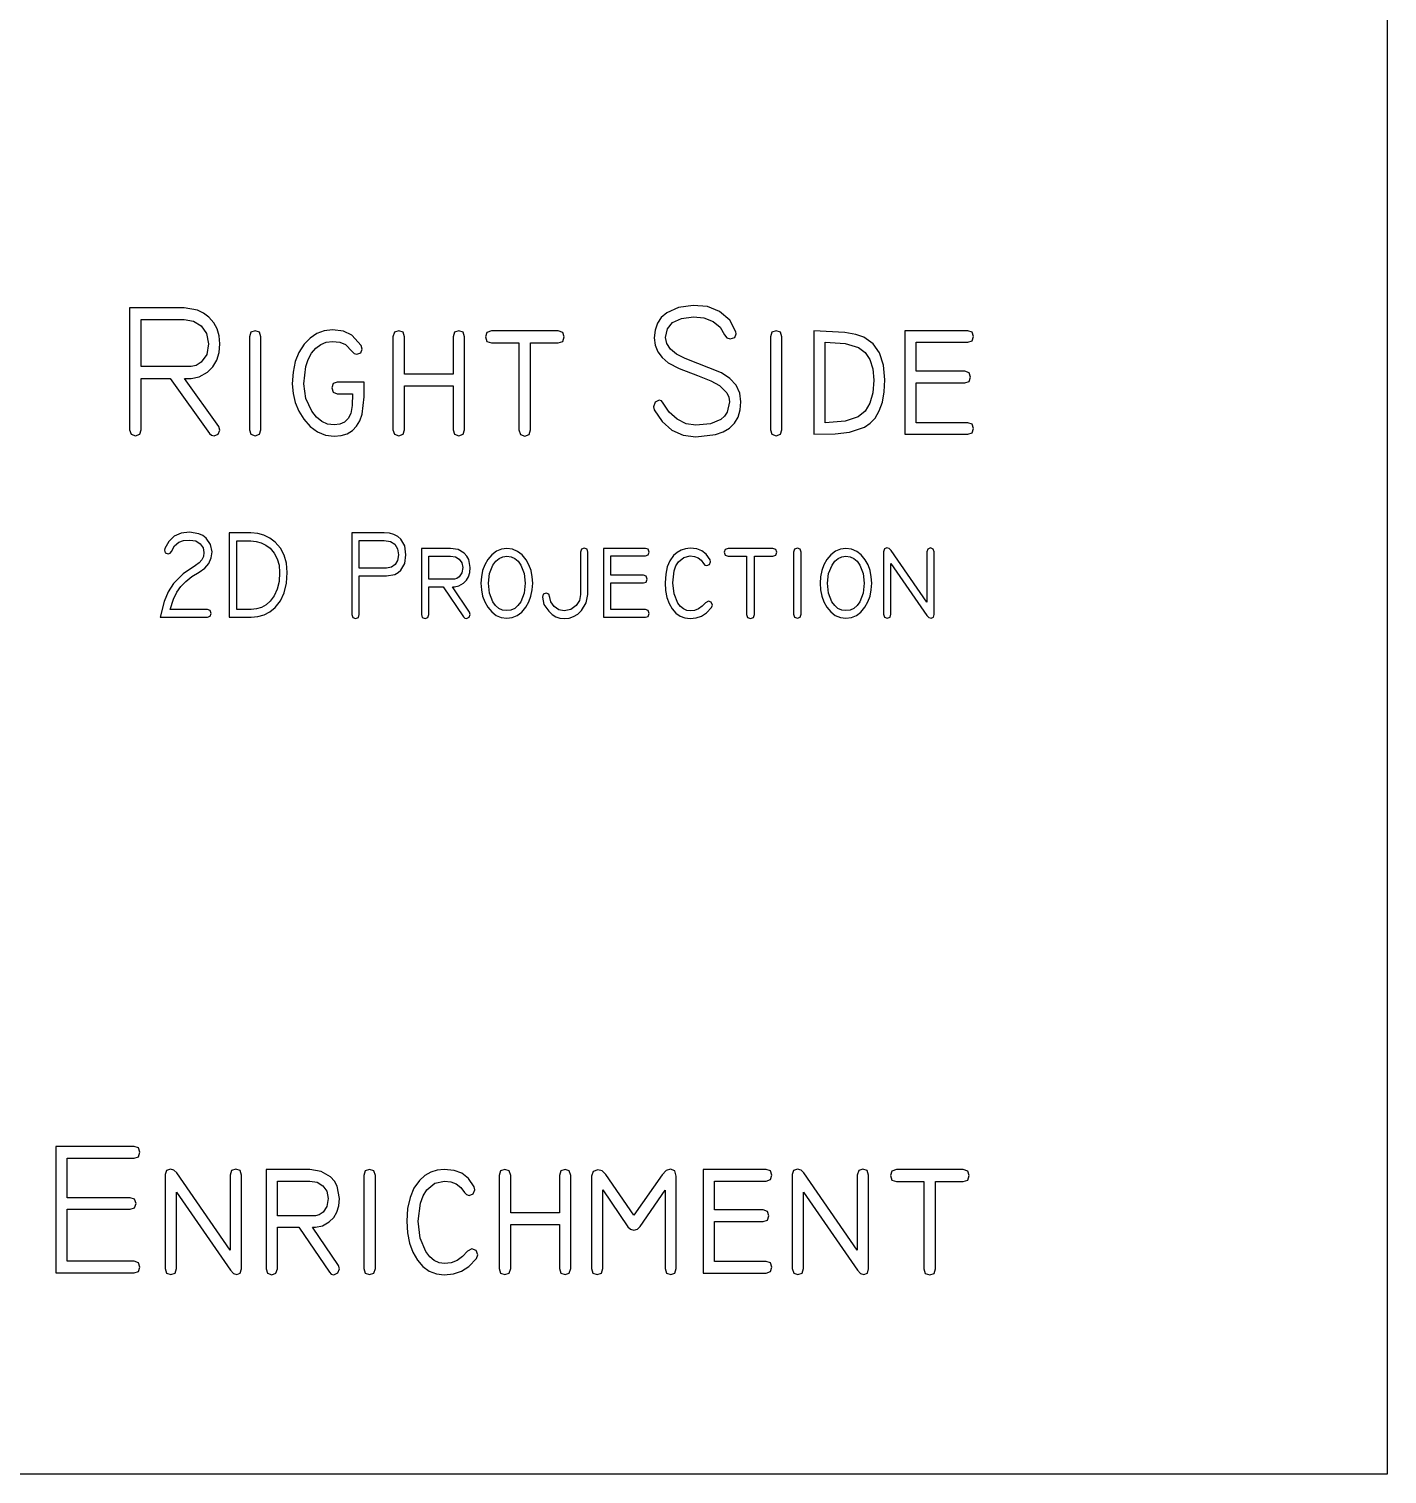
# Model space of a CAD drawing. Extents: x -785 to 785, y -677 to 677.
# Drawn here: x 299 to 785, y -677 to -161 of the extents above; entities that cross this region are included whole.
import ezdxf

# ---------------------------------------------------------------- set-up
doc = ezdxf.new("R2010")
doc.units = 0
doc.header["$MEASUREMENT"] = 0
doc.layers.get('0').update_dxf_attribs({"linetype": 'CONTINUOUS'})

msp = doc.modelspace()

# ---------------------------------------------------------------- linework, layer by layer
at = {"color": 40}
for p, q in [((785, 677.5), (785, -677.5)), ((353.64, -341), (351.18, -342.1)), ((356.59, -340.64), (353.64, -341)), ((359.99, -341.17), (356.59, -340.64)), ((378.6, -340.9), (370.86, -340.9)), ((370.86, -340.9), (370.86, -371.04)), ((381.03, -341.11), (378.6, -340.9)), ((383.28, -341.72), (381.03, -341.11)), ((426.32, -340.9), (414.66, -340.9)), ((414.66, -340.9), (414.66, -370.05)), ((428.16, -341.04), (426.32, -340.9)), ((429.76, -341.46), (428.16, -341.04)), ((349.23, -343.92), (347.78, -346.47)), ((351.18, -342.1), (349.23, -343.92)), ((350.18, -347.54), (351.33, -345.5)), ((351.33, -345.5), (352.81, -344.2)), ((352.81, -344.2), (354.51, -343.63)), ((354.51, -343.63), (356.77, -343.44)), ((356.77, -343.44), (358.86, -343.78)), ((358.86, -343.78), (360.51, -344.78)), ((361.41, -341.84), (359.99, -341.17)), ((360.51, -344.78), (361.48, -346.2)), ((362.64, -342.77), (361.41, -341.84)), ((361.48, -346.2), (361.8, -347.89)), ((364.21, -344.98), (362.64, -342.77)), ((364.73, -347.67), (364.21, -344.98)), ((373.57, -368.28), (373.57, -343.75)), ((373.57, -343.75), (378.6, -343.75)), ((378.6, -343.75), (380.51, -343.91)), ((380.51, -343.91), (382.29, -344.4)), ((382.29, -344.4), (383.94, -345.22)), ((385.36, -342.75), (383.28, -341.72)), ((383.94, -345.22), (385.45, -346.37)), ((387.27, -344.19), (385.36, -342.75)), ((389.16, -346.34), (387.27, -344.19)), ((417.38, -353.5), (417.38, -343.66)), ((417.38, -343.66), (426.32, -343.66)), ((426.32, -343.66), (428.52, -343.98)), ((428.52, -343.98), (430.09, -344.94)), ((431.12, -342.15), (429.76, -341.46)), ((430.09, -344.94), (431.03, -346.54)), ((432.24, -343.13), (431.12, -342.15)), ((433.61, -345.56), (432.24, -343.13)), ((434.06, -348.78), (433.61, -345.56)), ((606.11, -346.29), (605.17, -346.62)), ((606.93, -346.52), (606.11, -346.29)), ((621.69, -346.29), (620.69, -346.65)), ((622.69, -346.65), (621.69, -346.29)), ((347.78, -346.47), (347.65, -347.05)), ((347.65, -347.05), (347.99, -348.05)), ((347.99, -348.05), (349.03, -348.38)), ((349.03, -348.38), (349.72, -348.17)), ((349.72, -348.17), (350.18, -347.54)), ((361.04, -350.52), (360.1, -351.6)), ((361.61, -349.28), (361.04, -350.52)), ((361.8, -347.89), (361.61, -349.28)), ((363.56, -351.78), (364.44, -349.84)), ((364.44, -349.84), (364.73, -347.67)), ((385.45, -346.37), (386.95, -348.1)), ((386.95, -348.1), (388.02, -350.12)), ((388.02, -350.12), (388.66, -352.44)), ((390.51, -348.87), (389.16, -346.34)), ((391.32, -351.77), (390.51, -348.87)), ((431.07, -350.71), (430.24, -352.21)), ((431.03, -346.54), (431.35, -348.78)), ((431.35, -348.78), (431.07, -350.71)), ((433.62, -351.82), (434.06, -348.78)), ((450.04, -346.42), (439.58, -346.42)), ((439.58, -346.42), (439.58, -370.05)), ((442.25, -357.41), (442.25, -349.18)), ((442.25, -349.18), (450.04, -349.18)), ((452.73, -346.85), (450.04, -346.42)), ((450.04, -349.18), (451.73, -349.44)), ((451.73, -349.44), (453.13, -350.25)), ((454.94, -348.15), (452.73, -346.85)), ((453.13, -350.25), (454.08, -351.55)), ((455.87, -349.19), (454.94, -348.15)), ((456.54, -350.4), (455.87, -349.19)), ((457.07, -353.32), (456.54, -350.4)), ((463.37, -350.42), (462.28, -352.34)), ((464.81, -348.71), (463.37, -350.42)), ((466.42, -347.48), (464.81, -348.71)), ((465.19, -352.42), (466.2, -351.04)), ((466.2, -351.04), (467.36, -350.05)), ((468.19, -346.75), (466.42, -347.48)), ((467.36, -350.05), (468.67, -349.46)), ((470.13, -346.51), (468.19, -346.75)), ((468.67, -349.46), (470.13, -349.26)), ((472.18, -346.75), (470.13, -346.51)), ((470.13, -349.26), (471.66, -349.46)), ((471.66, -349.46), (473.01, -350.05)), ((474.01, -347.5), (472.18, -346.75)), ((473.01, -350.05), (474.18, -351.04)), ((475.63, -348.73), (474.01, -347.5)), ((474.18, -351.04), (475.16, -352.42)), ((477.03, -350.47), (475.63, -348.73)), ((478.06, -352.33), (477.03, -350.47)), ((496.82, -346.73), (496.49, -347.8)), ((496.49, -347.8), (496.49, -362.97)), ((497.82, -346.37), (496.82, -346.73)), ((498.82, -346.73), (497.82, -346.37)), ((499.16, -347.8), (498.82, -346.73)), ((499.16, -362.97), (499.16, -347.8)), ((519.72, -346.42), (504.72, -346.42)), ((504.72, -346.42), (504.72, -371.08)), ((507.39, -356.04), (507.39, -349.13)), ((507.39, -349.13), (519.72, -349.13)), ((520.75, -346.75), (519.72, -346.42)), ((519.72, -349.13), (520.75, -348.79)), ((521.1, -347.75), (520.75, -346.75)), ((520.75, -348.79), (521.1, -347.75)), ((528.48, -350.84), (527.53, -353.07)), ((529.8, -349), (528.48, -350.84)), ((531.07, -347.85), (529.8, -349)), ((530.64, -352.7), (531.54, -351.27)), ((532.47, -347.03), (531.07, -347.85)), ((531.54, -351.27), (533.46, -349.67)), ((534.01, -346.54), (532.47, -347.03)), ((533.46, -349.67), (535.76, -349.13)), ((535.67, -346.37), (534.01, -346.54)), ((538.05, -346.6), (535.67, -346.37)), ((535.76, -349.13), (537.28, -349.3)), ((537.28, -349.3), (538.58, -349.81)), ((539.92, -347.29), (538.05, -346.6)), ((538.58, -349.81), (539.66, -350.66)), ((539.66, -350.66), (540.52, -351.85)), ((541.46, -348.55), (539.92, -347.29)), ((542.84, -350.52), (541.46, -348.55)), ((542.59, -352.17), (543.02, -351.23)), ((543.02, -351.23), (542.84, -350.52)), ((548.27, -346.77), (547.91, -347.84)), ((547.91, -347.84), (548.27, -348.91)), ((549.34, -346.42), (548.27, -346.77)), ((548.27, -348.91), (549.34, -349.26)), ((565.28, -346.42), (549.34, -346.42)), ((549.34, -349.26), (555.89, -349.26)), ((555.89, -349.26), (555.89, -370.04)), ((558.69, -370.04), (558.69, -349.26)), ((558.69, -349.26), (565.28, -349.26)), ((566.35, -346.77), (565.28, -346.42)), ((565.28, -349.26), (566.35, -348.91)), ((566.71, -347.84), (566.35, -346.77)), ((566.35, -348.91), (566.71, -347.84)), ((573.03, -346.73), (572.68, -347.8)), ((572.68, -347.8), (572.68, -370)), ((574.06, -346.37), (573.03, -346.73)), ((575.1, -346.73), (574.06, -346.37)), ((575.44, -347.8), (575.1, -346.73)), ((575.44, -370), (575.44, -347.8)), ((584.65, -350.42), (583.56, -352.34)), ((586.09, -348.71), (584.65, -350.42)), ((587.7, -347.48), (586.09, -348.71)), ((586.48, -352.42), (587.48, -351.04)), ((587.48, -351.04), (588.64, -350.05)), ((589.47, -346.75), (587.7, -347.48)), ((588.64, -350.05), (589.95, -349.46)), ((591.41, -346.51), (589.47, -346.75)), ((589.95, -349.46), (591.41, -349.26)), ((593.46, -346.75), (591.41, -346.51)), ((591.41, -349.26), (592.94, -349.46)), ((592.94, -349.46), (594.29, -350.05)), ((595.3, -347.5), (593.46, -346.75)), ((594.29, -350.05), (595.46, -351.04)), ((596.91, -348.73), (595.3, -347.5)), ((595.46, -351.04), (596.44, -352.42)), ((598.31, -350.47), (596.91, -348.73)), ((599.34, -352.33), (598.31, -350.47)), ((605.17, -346.62), (604.86, -347.62)), ((604.86, -347.62), (604.86, -370.01)), ((607.62, -347.22), (606.93, -346.52)), ((620.35, -365.65), (607.62, -347.22)), ((620.69, -346.65), (620.35, -347.72)), ((620.35, -347.72), (620.35, -365.65)), ((623.03, -347.72), (622.69, -346.65)), ((623.03, -370.04), (623.03, -347.72)), ((354.32, -355.54), (350.94, -358.97)), ((358.77, -352.52), (354.32, -355.54)), ((355.34, -358.26), (357.51, -356.54)), ((357.51, -356.54), (360.06, -354.92)), ((360.1, -351.6), (358.77, -352.52)), ((360.06, -354.92), (362.1, -353.47)), ((362.1, -353.47), (363.56, -351.78)), ((388.66, -352.44), (388.87, -355.05)), ((388.87, -355.05), (388.66, -358.23)), ((391.59, -355.05), (391.32, -351.77)), ((391.32, -358.92), (391.59, -355.05)), ((427.08, -353.5), (417.38, -353.5)), ((417.38, -370.05), (417.38, -356.3)), ((417.38, -356.3), (427.08, -356.3)), ((428.89, -353.18), (427.08, -353.5)), ((427.08, -356.3), (430.05, -355.77)), ((430.24, -352.21), (428.89, -353.18)), ((430.05, -355.77), (431.26, -355.1)), ((431.26, -355.1), (432.28, -354.17)), ((432.28, -354.17), (433.62, -351.82)), ((453.15, -356.57), (452.24, -357.2)), ((454.09, -355.18), (453.15, -356.57)), ((454.08, -351.55), (454.4, -353.32)), ((454.4, -353.32), (454.09, -355.18)), ((455.7, -357.83), (456.46, -356.56)), ((456.46, -356.56), (456.92, -355.05)), ((456.92, -355.05), (457.07, -353.32)), ((461.03, -356.59), (460.88, -358.92)), ((461.5, -354.39), (461.03, -356.59)), ((462.28, -352.34), (461.5, -354.39)), ((463.55, -358.92), (463.96, -355.43)), ((463.96, -355.43), (465.19, -352.42)), ((475.16, -352.42), (476.33, -355.38)), ((476.33, -355.38), (476.71, -358.92)), ((478.8, -354.36), (478.06, -352.33)), ((479.24, -356.56), (478.8, -354.36)), ((479.39, -358.92), (479.24, -356.56)), ((519.01, -356.04), (507.39, -356.04)), ((520.01, -356.39), (519.01, -356.04)), ((520.34, -357.42), (520.01, -356.39)), ((526.96, -355.69), (526.77, -358.7)), ((527.53, -353.07), (526.96, -355.69)), ((529.49, -358.7), (530, -354.42)), ((530, -354.42), (530.64, -352.7)), ((540.52, -351.85), (541, -352.39)), ((541, -352.39), (541.64, -352.57)), ((541.64, -352.57), (542.59, -352.17)), ((582.31, -356.59), (582.16, -358.92)), ((582.78, -354.39), (582.31, -356.59)), ((583.56, -352.34), (582.78, -354.39)), ((584.83, -358.92), (585.24, -355.43)), ((585.24, -355.43), (586.48, -352.42)), ((596.44, -352.42), (597.61, -355.38)), ((597.61, -355.38), (598, -358.92)), ((600.08, -354.36), (599.34, -352.33)), ((600.52, -356.56), (600.08, -354.36)), ((600.67, -358.92), (600.52, -356.56)), ((607.53, -370.01), (607.53, -351.8)), ((607.53, -351.8), (620.39, -370.41)), ((350.94, -358.97), (349.04, -361.98)), ((352.14, -362.05), (353.55, -360.1)), ((353.55, -360.1), (355.34, -358.26)), ((388.03, -361.01), (386.97, -363.38)), ((388.66, -358.23), (388.03, -361.01)), ((390.51, -362.3), (391.32, -358.92)), ((451.38, -357.41), (442.25, -357.41)), ((442.25, -370.05), (442.25, -360.17)), ((442.25, -360.17), (447.37, -360.17)), ((447.37, -360.17), (454.67, -370.89)), ((456.8, -369.25), (450.67, -360.16)), ((450.67, -360.16), (451.39, -360.17)), ((452.24, -357.2), (451.38, -357.41)), ((451.39, -360.17), (453, -359.85)), ((453, -359.85), (454.63, -358.88)), ((454.63, -358.88), (455.7, -357.83)), ((460.88, -358.92), (461.03, -361.27)), ((461.03, -361.27), (461.49, -363.47)), ((463.95, -362.48), (463.55, -358.92)), ((476.71, -358.92), (476.31, -362.48)), ((478.78, -363.5), (479.23, -361.29)), ((479.23, -361.29), (479.39, -358.92)), ((507.39, -368.32), (507.39, -358.8)), ((507.39, -358.8), (519.01, -358.8)), ((519.01, -358.8), (520.01, -358.46)), ((520.01, -358.46), (520.34, -357.42)), ((526.77, -358.7), (526.93, -361.47)), ((526.93, -361.47), (527.4, -363.94)), ((529.94, -362.74), (529.49, -358.7)), ((582.16, -358.92), (582.31, -361.27)), ((582.31, -361.27), (582.77, -363.47)), ((585.23, -362.48), (584.83, -358.92)), ((598, -358.92), (597.6, -362.48)), ((600.06, -363.5), (600.52, -361.29)), ((600.52, -361.29), (600.67, -358.92)), ((347.6, -365.47), (346.09, -371.04)), ((349.04, -361.98), (347.6, -365.47)), ((349.78, -368.28), (350.95, -364.6)), ((350.95, -364.6), (352.14, -362.05)), ((384.01, -366.62), (382.38, -367.54)), ((385.49, -365.34), (384.01, -366.62)), ((386.97, -363.38), (385.49, -365.34)), ((387.27, -367.56), (389.16, -365.18)), ((389.16, -365.18), (390.51, -362.3)), ((461.49, -363.47), (462.25, -365.52)), ((462.25, -365.52), (463.32, -367.42)), ((465.15, -365.51), (463.95, -362.48)), ((466.14, -366.89), (465.15, -365.51)), ((467.31, -367.88), (466.14, -366.89)), ((474.12, -366.89), (472.96, -367.88)), ((475.11, -365.51), (474.12, -366.89)), ((476.31, -362.48), (475.11, -365.51)), ((476.94, -367.47), (478.01, -365.56)), ((478.01, -365.56), (478.78, -363.5)), ((483.19, -362.84), (482.86, -363.87)), ((482.86, -363.87), (483.43, -366.45)), ((484.16, -362.49), (483.19, -362.84)), ((483.43, -366.45), (485.13, -368.94)), ((485.19, -362.86), (484.16, -362.49)), ((485.54, -363.96), (485.19, -362.86)), ((485.93, -365.59), (485.54, -363.96)), ((487.09, -367.2), (485.93, -365.59)), ((494.93, -366.88), (492.99, -368.32)), ((496.1, -365.02), (494.93, -366.88)), ((496.49, -362.97), (496.1, -365.02)), ((496.84, -368.67), (498.58, -365.95)), ((498.58, -365.95), (499.16, -362.97)), ((527.4, -363.94), (528.19, -366.13)), ((528.19, -366.13), (529.29, -368.02)), ((531.29, -365.97), (529.94, -362.74)), ((532.25, -367.21), (531.29, -365.97)), ((541.24, -365.87), (540.06, -367.15)), ((542.3, -365.29), (541.24, -365.87)), ((543.28, -365.72), (542.3, -365.29)), ((543.73, -366.72), (543.28, -365.72)), ((543.37, -367.6), (543.73, -366.72)), ((582.77, -363.47), (583.53, -365.52)), ((583.53, -365.52), (584.6, -367.42)), ((586.43, -365.51), (585.23, -362.48)), ((587.43, -366.89), (586.43, -365.51)), ((588.59, -367.88), (587.43, -366.89)), ((595.4, -366.89), (594.24, -367.88)), ((596.4, -365.51), (595.4, -366.89)), ((597.6, -362.48), (596.4, -365.51)), ((598.22, -367.47), (599.29, -365.56)), ((599.29, -365.56), (600.06, -363.5)), ((346.09, -371.04), (363.04, -371.04)), ((363.04, -368.28), (349.78, -368.28)), ((364.08, -368.62), (363.04, -368.28)), ((363.04, -371.04), (364.08, -370.69)), ((364.42, -369.66), (364.08, -368.62)), ((364.08, -370.69), (364.42, -369.66)), ((370.86, -371.04), (378.64, -371.04)), ((378.64, -368.28), (373.57, -368.28)), ((380.59, -368.09), (378.64, -368.28)), ((378.64, -371.04), (381.08, -370.82)), ((382.38, -367.54), (380.59, -368.09)), ((381.08, -370.82), (383.34, -370.17)), ((383.34, -370.17), (385.4, -369.08)), ((385.4, -369.08), (387.27, -367.56)), ((414.66, -370.05), (415.01, -371.11)), ((415.01, -371.11), (416.04, -371.47)), ((416.04, -371.47), (417.04, -371.11)), ((417.04, -371.11), (417.38, -370.05)), ((439.58, -370.05), (439.92, -371.11)), ((439.92, -371.11), (440.92, -371.47)), ((440.92, -371.47), (441.92, -371.12)), ((441.92, -371.12), (442.25, -370.05)), ((454.67, -370.89), (455.12, -371.33)), ((455.12, -371.33), (455.69, -371.47)), ((455.69, -371.47), (456.65, -371.05)), ((456.65, -371.05), (457.07, -370.05)), ((457.07, -370.05), (456.8, -369.25)), ((463.32, -367.42), (464.75, -369.17)), ((464.75, -369.17), (466.36, -370.42)), ((466.36, -370.42), (468.15, -371.18)), ((468.64, -368.47), (467.31, -367.88)), ((468.15, -371.18), (470.13, -371.43)), ((470.13, -368.67), (468.64, -368.47)), ((471.63, -368.47), (470.13, -368.67)), ((470.13, -371.43), (472.11, -371.18)), ((472.96, -367.88), (471.63, -368.47)), ((472.11, -371.18), (473.9, -370.44)), ((473.9, -370.44), (475.51, -369.2)), ((475.51, -369.2), (476.94, -367.47)), ((485.13, -368.94), (486.38, -370.06)), ((486.38, -370.06), (487.72, -370.87)), ((488.76, -368.4), (487.09, -367.2)), ((487.72, -370.87), (489.14, -371.35)), ((490.65, -368.8), (488.76, -368.4)), ((489.14, -371.35), (490.65, -371.51)), ((492.99, -368.32), (490.65, -368.8)), ((490.65, -371.51), (492.43, -371.34)), ((492.43, -371.34), (494.05, -370.8)), ((494.05, -370.8), (495.52, -369.91)), ((495.52, -369.91), (496.84, -368.67)), ((504.72, -371.08), (519.72, -371.08)), ((519.72, -368.32), (507.39, -368.32)), ((520.75, -368.66), (519.72, -368.32)), ((519.72, -371.08), (520.75, -370.73)), ((521.1, -369.7), (520.75, -368.66)), ((520.75, -370.73), (521.1, -369.7)), ((529.29, -368.02), (530.63, -369.55)), ((530.63, -369.55), (532.14, -370.64)), ((532.14, -370.64), (533.82, -371.29)), ((533.31, -368.09), (532.25, -367.21)), ((534.48, -368.62), (533.31, -368.09)), ((533.82, -371.29), (535.67, -371.51)), ((535.76, -368.8), (534.48, -368.62)), ((535.67, -371.51), (537.9, -371.3)), ((537.32, -368.61), (535.76, -368.8)), ((538.76, -368.07), (537.32, -368.61)), ((537.9, -371.3), (539.79, -370.67)), ((540.06, -367.15), (538.76, -368.07)), ((539.79, -370.67), (541.54, -369.48)), ((541.54, -369.48), (543.37, -367.6)), ((555.89, -370.04), (556.24, -371.15)), ((556.24, -371.15), (557.31, -371.51)), ((557.31, -371.51), (558.35, -371.15)), ((558.35, -371.15), (558.69, -370.04)), ((572.68, -370), (573.03, -371.07)), ((573.03, -371.07), (574.06, -371.43)), ((574.06, -371.43), (575.1, -371.07)), ((575.1, -371.07), (575.44, -370)), ((584.6, -367.42), (586.03, -369.17)), ((586.03, -369.17), (587.64, -370.42)), ((587.64, -370.42), (589.44, -371.18)), ((589.92, -368.47), (588.59, -367.88)), ((589.44, -371.18), (591.41, -371.43)), ((591.41, -368.67), (589.92, -368.47)), ((592.91, -368.47), (591.41, -368.67)), ((591.41, -371.43), (593.39, -371.18)), ((594.24, -367.88), (592.91, -368.47)), ((593.39, -371.18), (595.18, -370.44)), ((595.18, -370.44), (596.79, -369.2)), ((596.79, -369.2), (598.22, -367.47)), ((604.86, -370.01), (605.2, -371.07)), ((605.2, -371.07), (606.2, -371.43)), ((606.2, -371.43), (607.2, -371.07)), ((607.2, -371.07), (607.53, -370.01)), ((620.39, -370.41), (621.13, -371.17)), ((621.13, -371.17), (621.91, -371.43)), ((621.91, -371.43), (622.75, -371.08)), ((622.75, -371.08), (623.03, -370.04)), ((785, -677.5), (-785, -677.5))]:
    msp.add_line(p, q, dxfattribs=at)
at = {"color": 22}
for p, q in [((354.7, -260.43), (335.22, -260.43)), ((335.22, -260.43), (335.22, -304.02)), ((359.52, -261.26), (354.7, -260.43)), ((361.64, -262.31), (359.52, -261.26)), ((363.58, -263.77), (361.64, -262.31)), ((527.35, -262.19), (525.39, -263.87)), ((531.52, -260.28), (527.35, -262.19)), ((536.83, -259.52), (531.52, -260.28)), ((541.89, -259.95), (536.83, -259.52)), ((546.24, -261.65), (541.89, -259.95)), ((549.86, -264.75), (546.24, -261.65)), ((339.35, -281.42), (339.35, -264.57)), ((339.35, -264.57), (354.7, -264.57)), ((354.7, -264.57), (358.02, -265.12)), ((358.02, -265.12), (360.77, -266.78)), ((360.77, -266.78), (362.77, -269.63)), ((365.3, -265.72), (363.58, -263.77)), ((366.53, -267.95), (365.3, -265.72)), ((367.27, -270.46), (366.53, -267.95)), ((380.14, -268.58), (378.59, -269.11)), ((381.69, -269.11), (380.14, -268.58)), ((404.86, -268.64), (402.2, -269.6)), ((407.77, -268.32), (404.86, -268.64)), ((411.71, -268.77), (407.77, -268.32)), ((431.47, -268.58), (429.92, -269.11)), ((433.02, -269.11), (431.47, -268.58)), ((453.02, -268.58), (451.46, -269.11)), ((454.52, -269.11), (453.02, -268.58)), ((464.62, -268.64), (463.02, -269.18)), ((488.54, -268.64), (464.62, -268.64)), ((490.14, -269.18), (488.54, -268.64)), ((523.15, -268.35), (522.87, -271.13)), ((523.99, -265.93), (523.15, -268.35)), ((525.39, -263.87), (523.99, -265.93)), ((526.95, -271), (527.57, -267.94)), ((527.57, -267.94), (529.45, -265.69)), ((529.45, -265.69), (532.58, -264.27)), ((532.58, -264.27), (536.96, -263.66)), ((536.96, -263.66), (540.6, -263.99)), ((540.6, -263.99), (543.91, -265.26)), ((543.91, -265.26), (546.51, -267.32)), ((546.51, -267.32), (548.04, -270.06)), ((552.05, -268.99), (549.86, -264.75)), ((566.46, -268.58), (564.91, -269.11)), ((568.02, -269.11), (566.46, -268.58)), ((591, -269.21), (579.91, -268.64)), ((579.91, -268.64), (579.91, -305.63)), ((635.03, -268.64), (612.53, -268.64)), ((612.53, -268.64), (612.53, -305.63)), ((636.58, -269.14), (635.03, -268.64)), ((362.77, -269.63), (363.44, -273.26)), ((363.44, -273.26), (362.79, -277.07)), ((367.24, -276.42), (367.51, -273.26)), ((367.51, -273.26), (367.27, -270.46)), ((378.59, -269.11), (378.07, -270.71)), ((378.07, -270.71), (378.07, -304.02)), ((382.21, -270.71), (381.69, -269.11)), ((382.21, -304.02), (382.21, -270.71)), ((397.63, -273.45), (395.79, -276.34)), ((399.79, -271.21), (397.63, -273.45)), ((402.2, -269.6), (399.79, -271.21)), ((401.86, -274.78), (403.61, -273.49)), ((403.61, -273.49), (405.58, -272.71)), ((405.58, -272.71), (407.77, -272.46)), ((407.77, -272.46), (410.43, -272.71)), ((410.43, -272.71), (412.38, -273.46)), ((414.71, -270.12), (411.71, -268.77)), ((412.38, -273.46), (414.78, -276)), ((417.99, -273.86), (414.71, -270.12)), ((418.39, -275.13), (417.99, -273.86)), ((429.92, -269.11), (429.4, -270.71)), ((429.4, -270.71), (429.4, -304.02)), ((433.54, -270.72), (433.02, -269.11)), ((433.54, -284.16), (433.54, -270.72)), ((451.46, -269.11), (450.95, -270.72)), ((450.95, -270.72), (450.95, -284.16)), ((455.02, -270.71), (454.52, -269.11)), ((455.02, -304.02), (455.02, -270.71)), ((463.02, -269.18), (462.48, -270.78)), ((462.48, -270.78), (463.02, -272.38)), ((463.02, -272.38), (464.62, -272.91)), ((464.62, -272.91), (474.44, -272.91)), ((474.44, -272.91), (474.44, -304.08)), ((478.65, -304.08), (478.65, -272.91)), ((478.65, -272.91), (488.54, -272.91)), ((488.54, -272.91), (490.14, -272.38)), ((490.67, -270.78), (490.14, -269.18)), ((490.14, -272.38), (490.67, -270.78)), ((522.87, -271.13), (523.19, -273.74)), ((523.19, -273.74), (524.13, -276.09)), ((527.38, -273.2), (526.95, -271)), ((528.68, -275.19), (527.38, -273.2)), ((548.04, -270.06), (548.78, -271.16)), ((548.78, -271.16), (550.05, -271.53)), ((550.05, -271.53), (551.65, -271.06)), ((551.65, -271.06), (552.18, -269.66)), ((552.18, -269.66), (552.05, -268.99)), ((564.91, -269.11), (564.4, -270.71)), ((564.4, -270.71), (564.4, -304.02)), ((568.53, -270.71), (568.02, -269.11)), ((568.53, -304.02), (568.53, -270.71)), ((583.98, -301.5), (583.98, -272.73)), ((583.98, -272.73), (591.2, -273.18)), ((594.96, -269.92), (591, -269.21)), ((591.2, -273.18), (595.92, -274.53)), ((597.86, -270.91), (594.96, -269.92)), ((601.13, -273.22), (597.86, -270.91)), ((603.46, -276.54), (601.13, -273.22)), ((616.54, -283.08), (616.54, -272.72)), ((616.54, -272.72), (635.03, -272.72)), ((635.03, -272.72), (636.58, -272.2)), ((637.09, -270.65), (636.58, -269.14)), ((636.58, -272.2), (637.09, -270.65)), ((362.79, -277.07), (360.84, -279.81)), ((366.41, -279.16), (367.24, -276.42)), ((395.79, -276.34), (394.47, -279.64)), ((398.21, -281.4), (399.09, -278.83)), ((399.09, -278.83), (400.33, -276.59)), ((400.33, -276.59), (401.86, -274.78)), ((414.78, -276), (415.55, -276.75)), ((415.55, -276.75), (416.52, -277)), ((416.52, -277), (417.92, -276.53)), ((417.92, -276.53), (418.39, -275.13)), ((524.13, -276.09), (525.69, -278.18)), ((525.69, -278.18), (527.88, -280.01)), ((530.86, -276.97), (528.68, -275.19)), ((533.89, -278.54), (530.86, -276.97)), ((546.92, -283.62), (533.89, -278.54)), ((595.92, -274.53), (598.31, -276.34)), ((598.31, -276.34), (600.02, -278.89)), ((600.02, -278.89), (601.04, -282.18)), ((604.86, -280.87), (603.46, -276.54)), ((357.23, -281.42), (339.35, -281.42)), ((359, -281.02), (357.23, -281.42)), ((360.84, -279.81), (359, -281.02)), ((360.14, -285.05), (363.11, -283.35)), ((363.11, -283.35), (365.04, -281.47)), ((365.04, -281.47), (366.41, -279.16)), ((393.69, -283.38), (393.42, -287.53)), ((394.47, -279.64), (393.69, -283.38)), ((397.5, -287.53), (398.21, -281.4)), ((450.95, -284.16), (433.54, -284.16)), ((527.88, -280.01), (531.83, -282.1)), ((531.83, -282.1), (538.31, -284.62)), ((549.96, -285.69), (546.92, -283.62)), ((601.04, -282.18), (601.39, -286.21)), ((605.33, -286.2), (604.86, -280.87)), ((633.96, -283.08), (616.54, -283.08)), ((635.46, -283.6), (633.96, -283.08)), ((635.96, -285.15), (635.46, -283.6)), ((339.35, -304.02), (339.35, -285.62)), ((339.35, -285.62), (349.77, -285.62)), ((349.77, -285.62), (363.85, -305.29)), ((354.9, -285.63), (357.23, -285.62)), ((367.13, -302.82), (354.9, -285.63)), ((357.23, -285.62), (360.14, -285.05)), ((393.42, -287.53), (393.68, -291)), ((398.21, -292.77), (397.5, -287.53)), ((408, -287.48), (407.5, -289.03)), ((407.5, -289.03), (408, -290.58)), ((409.5, -286.96), (408, -287.48)), ((419.1, -286.96), (409.5, -286.96)), ((419.1, -292.22), (419.1, -286.96)), ((433.54, -304.02), (433.54, -288.29)), ((433.54, -288.29), (450.95, -288.29)), ((450.95, -288.29), (450.95, -304.02)), ((538.31, -284.62), (543.13, -286.52)), ((543.13, -286.52), (546.26, -288.22)), ((546.26, -288.22), (548.86, -290.84)), ((552.13, -288.11), (549.96, -285.69)), ((553.43, -290.86), (552.13, -288.11)), ((601.39, -286.21), (601.04, -290.77)), ((605.11, -290.46), (605.33, -286.2)), ((616.54, -301.49), (616.54, -287.22)), ((616.54, -287.22), (633.96, -287.22)), ((633.96, -287.22), (635.46, -286.7)), ((635.46, -286.7), (635.96, -285.15)), ((393.68, -291), (394.44, -294.27)), ((394.44, -294.27), (395.71, -297.34)), ((400.37, -297.41), (398.21, -292.77)), ((408, -290.58), (409.51, -291.1)), ((409.51, -291.1), (414.98, -291.1)), ((414.98, -291.1), (414.82, -295.36)), ((418.43, -298.38), (419.1, -292.22)), ((523.18, -294.12), (522.55, -295.76)), ((524.62, -293.42), (523.18, -294.12)), ((525.45, -293.69), (524.62, -293.42)), ((526.09, -294.49), (525.45, -293.69)), ((528.19, -297.77), (526.09, -294.49)), ((548.86, -290.84), (549.51, -292.37)), ((549.73, -294.03), (548.98, -297.68)), ((549.51, -292.37), (549.73, -294.03)), ((553.87, -293.96), (553.43, -290.86)), ((553.62, -296.9), (553.87, -293.96)), ((600, -294.49), (598.27, -297.37)), ((601.04, -290.77), (600, -294.49)), ((603.38, -297.27), (604.46, -294.15)), ((604.46, -294.15), (605.11, -290.46)), ((395.71, -297.34), (397.49, -300.21)), ((402.04, -299.54), (400.37, -297.41)), ((403.94, -301.06), (402.04, -299.54)), ((414.31, -298.15), (413.42, -299.96)), ((414.82, -295.36), (414.31, -298.15)), ((417.59, -300.79), (418.43, -298.38)), ((522.55, -295.76), (522.82, -296.89)), ((522.82, -296.89), (525.73, -301.1)), ((531.03, -300.27), (528.19, -297.77)), ((548.05, -299.11), (546.74, -300.29)), ((548.98, -297.68), (548.05, -299.11)), ((551.6, -301.61), (552.86, -299.45)), ((552.86, -299.45), (553.62, -296.9)), ((595.85, -299.43), (591.18, -300.98)), ((598.27, -297.37), (595.85, -299.43)), ((601.86, -299.82), (603.38, -297.27)), ((335.22, -304.02), (335.73, -305.62)), ((338.84, -305.62), (339.35, -304.02)), ((366.88, -305.52), (367.51, -304.09)), ((367.51, -304.09), (367.13, -302.82)), ((378.07, -304.02), (378.59, -305.62)), ((381.69, -305.62), (382.21, -304.02)), ((397.49, -300.21), (399.8, -302.87)), ((399.8, -302.87), (402.38, -304.77)), ((402.38, -304.77), (405.23, -305.91)), ((406.05, -301.97), (403.94, -301.06)), ((408.37, -302.28), (406.05, -301.97)), ((410.45, -302.02), (408.37, -302.28)), ((412.13, -301.25), (410.45, -302.02)), ((413.42, -299.96), (412.13, -301.25)), ((413.06, -305.41), (414.91, -304.31)), ((414.91, -304.31), (416.42, -302.77)), ((416.42, -302.77), (417.59, -300.79)), ((429.4, -304.02), (429.92, -305.62)), ((433.02, -305.62), (433.54, -304.02)), ((450.95, -304.02), (451.46, -305.62)), ((454.52, -305.62), (455.02, -304.02)), ((474.44, -304.08), (474.98, -305.73)), ((478.13, -305.73), (478.65, -304.08)), ((525.73, -301.1), (529.19, -304.11)), ((529.19, -304.11), (533.21, -305.91)), ((534.32, -301.85), (531.03, -300.27)), ((537.77, -302.37), (534.32, -301.85)), ((543, -301.85), (537.77, -302.37)), ((546.74, -300.29), (543, -301.85)), ((544.82, -305.73), (547.58, -304.75)), ((547.58, -304.75), (549.84, -303.38)), ((549.84, -303.38), (551.6, -301.61)), ((564.4, -304.02), (564.91, -305.62)), ((568.02, -305.62), (568.53, -304.02)), ((591.18, -300.98), (583.98, -301.5)), ((587.58, -305.45), (592.72, -304.9)), ((592.72, -304.9), (598.07, -303.03)), ((598.07, -303.03), (600.16, -301.59)), ((600.16, -301.59), (601.86, -299.82)), ((635.03, -301.49), (616.54, -301.49)), ((636.58, -302.01), (635.03, -301.49)), ((637.09, -303.56), (636.58, -302.01)), ((636.58, -305.12), (637.09, -303.56)), ((335.73, -305.62), (337.28, -306.15)), ((337.28, -306.15), (338.84, -305.62)), ((363.85, -305.29), (364.55, -305.94)), ((364.55, -305.94), (365.45, -306.15)), ((365.45, -306.15), (366.88, -305.52)), ((378.59, -305.62), (380.14, -306.15)), ((380.14, -306.15), (381.69, -305.62)), ((405.23, -305.91), (408.36, -306.29)), ((408.36, -306.29), (410.88, -306.07)), ((410.88, -306.07), (413.06, -305.41)), ((429.92, -305.62), (431.47, -306.15)), ((431.47, -306.15), (433.02, -305.62)), ((451.46, -305.62), (453.02, -306.15)), ((453.02, -306.15), (454.52, -305.62)), ((474.98, -305.73), (476.58, -306.29)), ((476.58, -306.29), (478.13, -305.73)), ((533.21, -305.91), (537.77, -306.51)), ((537.77, -306.51), (544.82, -305.73)), ((564.91, -305.62), (566.46, -306.15)), ((566.46, -306.15), (568.02, -305.62)), ((579.91, -305.63), (587.58, -305.45)), ((612.53, -305.63), (635.03, -305.63)), ((635.03, -305.63), (636.58, -305.12))]:
    msp.add_line(p, q, dxfattribs=at)
at = {"color": 214}
for p, q in [((336.8, -560.33), (308.83, -560.33)), ((308.83, -560.33), (308.83, -605.53)), ((338.35, -560.84), (336.8, -560.33)), ((338.87, -562.39), (338.35, -560.84)), ((338.35, -564), (338.87, -562.39)), ((312.9, -578.64), (312.9, -564.53)), ((312.9, -564.53), (336.8, -564.53)), ((336.8, -564.53), (338.35, -564)), ((349.84, -568.41), (348.44, -568.91)), ((351.08, -568.76), (349.84, -568.41)), ((373.21, -568.41), (371.71, -568.94)), ((374.72, -568.94), (373.21, -568.41)), ((421.06, -568.54), (419.51, -569.07)), ((422.61, -569.07), (421.06, -568.54)), ((447.72, -568.54), (445.22, -568.78)), ((451.28, -568.88), (447.72, -568.54)), ((469.46, -568.54), (467.9, -569.07)), ((471.01, -569.07), (469.46, -568.54)), ((491, -568.54), (489.45, -569.07)), ((492.5, -569.07), (491, -568.54)), ((528.67, -568.47), (527.14, -568.96)), ((530.23, -569.09), (528.67, -568.47)), ((574.13, -568.41), (572.73, -568.91)), ((575.37, -568.76), (574.13, -568.41)), ((597.5, -568.41), (596, -568.94)), ((599.01, -568.94), (597.5, -568.41)), ((348.44, -568.91), (347.97, -570.4)), ((347.97, -570.4), (347.97, -603.99)), ((352.11, -569.81), (351.08, -568.76)), ((371.21, -597.45), (352.11, -569.81)), ((371.71, -568.94), (371.21, -570.55)), ((371.21, -570.55), (371.21, -597.45)), ((375.22, -570.55), (374.72, -568.94)), ((375.22, -604.04), (375.22, -570.55)), ((399.74, -568.6), (384.05, -568.6)), ((384.05, -568.6), (384.05, -604.05)), ((388.06, -585.09), (388.06, -572.74)), ((388.06, -572.74), (399.74, -572.74)), ((403.78, -569.25), (399.74, -568.6)), ((399.74, -572.74), (402.26, -573.14)), ((402.26, -573.14), (404.38, -574.35)), ((407.08, -571.21), (403.78, -569.25)), ((408.48, -572.77), (407.08, -571.21)), ((409.48, -574.58), (408.48, -572.77)), ((419.51, -569.07), (418.99, -570.67)), ((418.99, -570.67), (418.99, -603.98)), ((423.13, -570.67), (422.61, -569.07)), ((423.13, -603.98), (423.13, -570.67)), ((438.91, -572.48), (436.92, -575.24)), ((440.81, -570.75), (438.91, -572.48)), ((442.91, -569.52), (440.81, -570.75)), ((441.51, -575.88), (444.4, -573.48)), ((445.22, -568.78), (442.91, -569.52)), ((444.4, -573.48), (447.85, -572.68)), ((447.85, -572.68), (450.13, -572.93)), ((450.13, -572.93), (452.08, -573.7)), ((454.09, -569.91), (451.28, -568.88)), ((452.08, -573.7), (453.7, -574.97)), ((456.41, -571.8), (454.09, -569.91)), ((458.47, -574.75), (456.41, -571.8)), ((467.9, -569.07), (467.39, -570.67)), ((467.39, -570.67), (467.39, -603.98)), ((471.52, -570.68), (471.01, -569.07)), ((471.52, -584.12), (471.52, -570.68)), ((489.45, -569.07), (488.93, -570.68)), ((488.93, -570.68), (488.93, -584.12)), ((493, -570.67), (492.5, -569.07)), ((493, -603.98), (493, -570.67)), ((500.99, -569.24), (500.43, -570.94)), ((500.43, -570.94), (500.43, -603.98)), ((502.66, -568.67), (500.99, -569.24)), ((504.26, -569.08), (502.66, -568.67)), ((505.56, -570.32), (504.26, -569.08)), ((515.61, -584.93), (505.56, -570.32)), ((525.74, -570.43), (515.61, -584.93)), ((527.14, -568.96), (525.74, -570.43)), ((530.74, -570.94), (530.23, -569.09)), ((530.74, -603.98), (530.74, -570.94)), ((562.92, -568.6), (540.42, -568.6)), ((540.42, -568.6), (540.42, -605.59)), ((544.43, -583.04), (544.43, -572.68)), ((544.43, -572.68), (562.92, -572.68)), ((564.47, -569.1), (562.92, -568.6)), ((562.92, -572.68), (564.47, -572.16)), ((564.98, -570.61), (564.47, -569.1)), ((564.47, -572.16), (564.98, -570.61)), ((572.73, -568.91), (572.26, -570.4)), ((572.26, -570.4), (572.26, -603.99)), ((576.4, -569.81), (575.37, -568.76)), ((595.5, -597.45), (576.4, -569.81)), ((596, -568.94), (595.5, -570.55)), ((595.5, -570.55), (595.5, -597.45)), ((599.51, -570.55), (599.01, -568.94)), ((599.51, -604.04), (599.51, -570.55)), ((607.87, -569.14), (607.33, -570.74)), ((607.33, -570.74), (607.87, -572.34)), ((609.47, -568.6), (607.87, -569.14)), ((607.87, -572.34), (609.47, -572.87)), ((633.38, -568.6), (609.47, -568.6)), ((609.47, -572.87), (619.29, -572.87)), ((619.29, -572.87), (619.29, -604.04)), ((623.5, -604.04), (623.5, -572.87)), ((623.5, -572.87), (633.38, -572.87)), ((634.99, -569.14), (633.38, -568.6)), ((633.38, -572.87), (634.99, -572.34)), ((635.52, -570.74), (634.99, -569.14)), ((634.99, -572.34), (635.52, -570.74)), ((335.4, -578.64), (312.9, -578.64)), ((337, -579.16), (335.4, -578.64)), ((351.98, -603.99), (351.98, -576.68)), ((351.98, -576.68), (371.27, -604.59)), ((404.38, -574.35), (405.8, -576.3)), ((405.8, -576.3), (406.28, -578.95)), ((410.29, -578.95), (409.48, -574.58)), ((435.51, -578.58), (434.65, -582.51)), ((436.92, -575.24), (435.51, -578.58)), ((439.21, -580.6), (440.17, -578.03)), ((440.17, -578.03), (441.51, -575.88)), ((453.7, -574.97), (455, -576.76)), ((455, -576.76), (455.71, -577.56)), ((455.71, -577.56), (456.66, -577.83)), ((456.66, -577.83), (458.1, -577.23)), ((458.1, -577.23), (458.73, -575.82)), ((458.73, -575.82), (458.47, -574.75)), ((504.51, -603.98), (504.51, -575.82)), ((504.51, -575.82), (513.38, -589.04)), ((517.85, -588.97), (526.8, -575.96)), ((526.8, -575.96), (526.8, -603.98)), ((576.27, -603.99), (576.27, -576.68)), ((576.27, -576.68), (595.56, -604.59)), ((312.9, -601.39), (312.9, -582.78)), ((312.9, -582.78), (335.4, -582.78)), ((335.4, -582.78), (337, -582.26)), ((337.53, -580.71), (337, -579.16)), ((337, -582.26), (337.53, -580.71)), ((404.41, -583.83), (403.04, -584.78)), ((405.81, -581.74), (404.41, -583.83)), ((406.28, -578.95), (405.81, -581.74)), ((408.22, -585.72), (409.37, -583.81)), ((409.37, -583.81), (410.06, -581.55)), ((410.06, -581.55), (410.29, -578.95)), ((434.65, -582.51), (434.37, -587.03)), ((438.44, -587.02), (439.21, -580.6)), ((561.85, -583.04), (544.43, -583.04)), ((563.35, -583.56), (561.85, -583.04)), ((563.85, -585.11), (563.35, -583.56)), ((401.74, -585.09), (388.06, -585.09)), ((403.04, -584.78), (401.74, -585.09)), ((401.75, -589.23), (404.17, -588.75)), ((404.17, -588.75), (406.62, -587.3)), ((406.62, -587.3), (408.22, -585.72)), ((434.37, -587.03), (434.61, -591.18)), ((439.12, -593.09), (438.44, -587.02)), ((488.93, -584.12), (471.52, -584.12)), ((471.52, -603.98), (471.52, -588.26)), ((471.52, -588.26), (488.93, -588.26)), ((488.93, -588.26), (488.93, -603.98)), ((513.38, -589.04), (514.33, -589.94)), ((516.85, -589.93), (517.85, -588.97)), ((544.43, -601.46), (544.43, -587.18)), ((544.43, -587.18), (561.85, -587.18)), ((561.85, -587.18), (563.35, -586.66)), ((563.35, -586.66), (563.85, -585.11)), ((388.06, -604.05), (388.06, -589.23)), ((388.06, -589.23), (395.73, -589.23)), ((395.73, -589.23), (406.68, -605.31)), ((409.88, -602.86), (400.69, -589.22)), ((400.69, -589.22), (401.75, -589.23)), ((434.61, -591.18), (435.31, -594.89)), ((441.15, -597.94), (439.12, -593.09)), ((514.33, -589.94), (515.58, -590.24)), ((515.58, -590.24), (516.85, -589.93)), ((435.31, -594.89), (436.49, -598.17)), ((436.49, -598.17), (438.14, -601.01)), ((442.58, -599.79), (441.15, -597.94)), ((456.06, -597.78), (454.3, -599.7)), ((457.67, -596.92), (456.06, -597.78)), ((459.13, -597.55), (457.67, -596.92)), ((459.8, -599.05), (459.13, -597.55)), ((459.27, -600.38), (459.8, -599.05)), ((336.8, -601.39), (312.9, -601.39)), ((338.35, -601.91), (336.8, -601.39)), ((338.87, -603.46), (338.35, -601.91)), ((338.35, -605.01), (338.87, -603.46)), ((347.97, -603.99), (348.47, -605.58)), ((351.48, -605.58), (351.98, -603.99)), ((371.27, -604.59), (372.37, -605.73)), ((374.8, -605.6), (375.22, -604.04)), ((384.05, -604.05), (384.55, -605.65)), ((387.56, -605.65), (388.06, -604.05)), ((409.65, -605.55), (410.29, -604.05)), ((410.29, -604.05), (409.88, -602.86)), ((418.99, -603.98), (419.51, -605.58)), ((422.61, -605.58), (423.13, -603.98)), ((438.14, -601.01), (440.15, -603.3)), ((440.15, -603.3), (442.42, -604.94)), ((444.18, -601.11), (442.58, -599.79)), ((445.93, -601.91), (444.18, -601.11)), ((447.85, -602.17), (445.93, -601.91)), ((450.19, -601.9), (447.85, -602.17)), ((452.34, -601.07), (450.19, -601.9)), ((454.3, -599.7), (452.34, -601.07)), ((453.89, -604.98), (456.52, -603.2)), ((456.52, -603.2), (459.27, -600.38)), ((467.39, -603.98), (467.9, -605.58)), ((471.01, -605.58), (471.52, -603.98)), ((488.93, -603.98), (489.45, -605.58)), ((492.5, -605.58), (493, -603.98)), ((500.43, -603.98), (500.95, -605.58)), ((504.01, -605.58), (504.51, -603.98)), ((526.8, -603.98), (527.3, -605.58)), ((530.26, -605.58), (530.74, -603.98)), ((562.92, -601.46), (544.43, -601.46)), ((564.47, -601.97), (562.92, -601.46)), ((564.98, -603.52), (564.47, -601.97)), ((564.47, -605.08), (564.98, -603.52)), ((572.26, -603.99), (572.76, -605.58)), ((575.77, -605.58), (576.27, -603.99)), ((595.56, -604.59), (596.67, -605.73)), ((599.09, -605.6), (599.51, -604.04)), ((619.29, -604.04), (619.83, -605.7)), ((622.98, -605.7), (623.5, -604.04)), ((308.83, -605.53), (336.8, -605.53)), ((336.8, -605.53), (338.35, -605.01)), ((348.47, -605.58), (349.98, -606.12)), ((349.98, -606.12), (351.48, -605.58)), ((372.37, -605.73), (373.55, -606.12)), ((373.55, -606.12), (374.8, -605.6)), ((384.55, -605.65), (386.05, -606.18)), ((386.05, -606.18), (387.56, -605.65)), ((406.68, -605.31), (407.36, -605.96)), ((407.36, -605.96), (408.21, -606.18)), ((408.21, -606.18), (409.65, -605.55)), ((419.51, -605.58), (421.06, -606.12)), ((421.06, -606.12), (422.61, -605.58)), ((442.42, -604.94), (444.94, -605.92)), ((444.94, -605.92), (447.72, -606.25)), ((447.72, -606.25), (451.07, -605.93)), ((451.07, -605.93), (453.89, -604.98)), ((467.9, -605.58), (469.46, -606.12)), ((469.46, -606.12), (471.01, -605.58)), ((489.45, -605.58), (491, -606.12)), ((491, -606.12), (492.5, -605.58)), ((500.95, -605.58), (502.5, -606.12)), ((502.5, -606.12), (504.01, -605.58)), ((527.3, -605.58), (528.8, -606.12)), ((528.8, -606.12), (530.26, -605.58)), ((540.42, -605.59), (562.92, -605.59)), ((562.92, -605.59), (564.47, -605.08)), ((572.76, -605.58), (574.27, -606.12)), ((574.27, -606.12), (575.77, -605.58)), ((596.67, -605.73), (597.84, -606.12)), ((597.84, -606.12), (599.09, -605.6)), ((619.83, -605.7), (621.43, -606.25)), ((621.43, -606.25), (622.98, -605.7))]:
    msp.add_line(p, q, dxfattribs=at)

doc.saveas('drawing.dxf')
